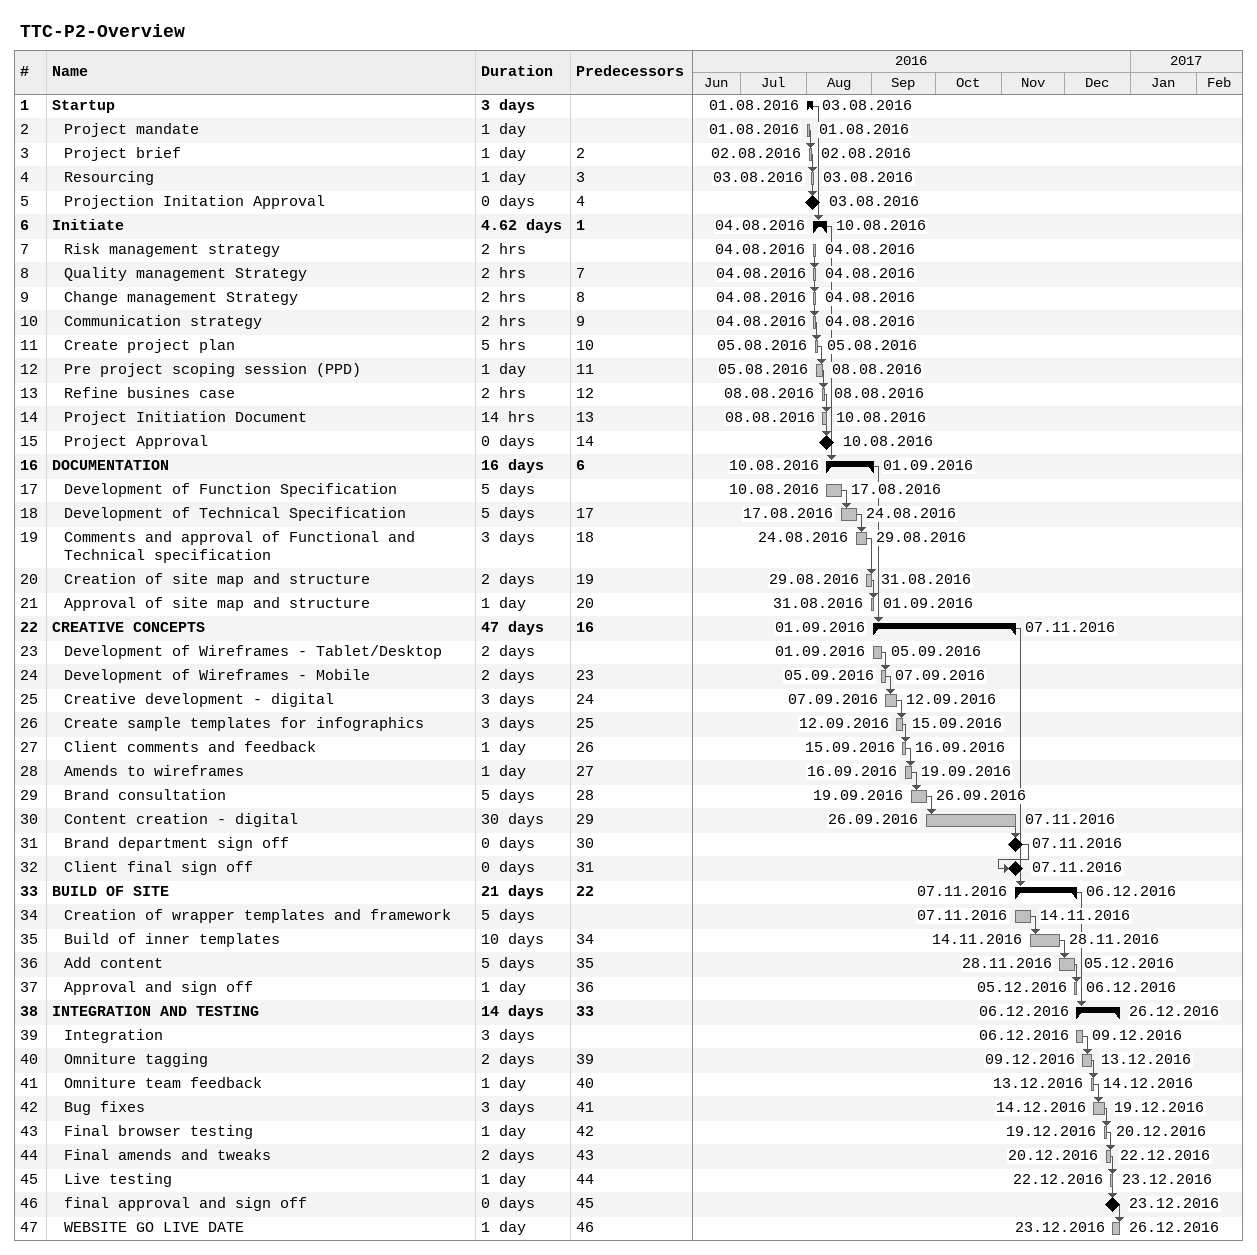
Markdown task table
TTC-P2-Overview

| ID | Level | Task | Duration | Start | Finish | Predecessors |
|---|---|---|---|---|---|---|
| 1 | 1 | **Startup** | 3d | 2016-08-01 | 2016-08-03 |  |
| 2 | 2 | Project mandate | 1d | 2016-08-01 | 2016-08-01 |  |
| 3 | 2 | Project brief | 1d | 2016-08-02 | 2016-08-02 | 2 |
| 4 | 2 | Resourcing | 1d | 2016-08-03 | 2016-08-03 | 3 |
| 5 | 2 | Projection Initation Approval | 0d | 2016-08-03 | 2016-08-03 | 4 |
| 6 | 1 | **Initiate** | 4.62d | 2016-08-04 | 2016-08-10 | 1 |
| 7 | 2 | Risk management strategy | 2h | 2016-08-04 | 2016-08-04 |  |
| 8 | 2 | Quality management Strategy | 2h | 2016-08-04 | 2016-08-04 | 7 |
| 9 | 2 | Change management Strategy | 2h | 2016-08-04 | 2016-08-04 | 8 |
| 10 | 2 | Communication strategy | 2h | 2016-08-04 | 2016-08-04 | 9 |
| 11 | 2 | Create project plan | 5h | 2016-08-05 | 2016-08-05 | 10 |
| 12 | 2 | Pre project scoping session (PPD) | 1d | 2016-08-05 | 2016-08-08 | 11 |
| 13 | 2 | Refine busines case | 2h | 2016-08-08 | 2016-08-08 | 12 |
| 14 | 2 | Project Initiation Document | 14h | 2016-08-08 | 2016-08-10 | 13 |
| 15 | 2 | Project Approval | 0d | 2016-08-10 | 2016-08-10 | 14 |
| 16 | 1 | **DOCUMENTATION** | 16d | 2016-08-10 | 2016-09-01 | 6 |
| 17 | 2 | Development of Function Specification | 5d | 2016-08-10 | 2016-08-17 |  |
| 18 | 2 | Development of Technical Specification | 5d | 2016-08-17 | 2016-08-24 | 17 |
| 19 | 2 | Comments and approval of Functional and Technical specification | 3d | 2016-08-24 | 2016-08-29 | 18 |
| 20 | 2 | Creation of site map and structure | 2d | 2016-08-29 | 2016-08-31 | 19 |
| 21 | 2 | Approval of site map and structure | 1d | 2016-08-31 | 2016-09-01 | 20 |
| 22 | 1 | **CREATIVE CONCEPTS** | 47d | 2016-09-01 | 2016-11-07 | 16 |
| 23 | 2 | Development of Wireframes - Tablet/Desktop | 2d | 2016-09-01 | 2016-09-05 |  |
| 24 | 2 | Development of Wireframes - Mobile | 2d | 2016-09-05 | 2016-09-07 | 23 |
| 25 | 2 | Creative development - digital | 3d | 2016-09-07 | 2016-09-12 | 24 |
| 26 | 2 | Create sample templates for infographics | 3d | 2016-09-12 | 2016-09-15 | 25 |
| 27 | 2 | Client comments and feedback | 1d | 2016-09-15 | 2016-09-16 | 26 |
| 28 | 2 | Amends to wireframes | 1d | 2016-09-16 | 2016-09-19 | 27 |
| 29 | 2 | Brand consultation | 5d | 2016-09-19 | 2016-09-26 | 28 |
| 30 | 2 | Content creation - digital | 30d | 2016-09-26 | 2016-11-07 | 29 |
| 31 | 2 | Brand department sign off | 0d | 2016-11-07 | 2016-11-07 | 30 |
| 32 | 2 | Client final sign off | 0d | 2016-11-07 | 2016-11-07 | 31 |
| 33 | 1 | **BUILD OF SITE** | 21d | 2016-11-07 | 2016-12-06 | 22 |
| 34 | 2 | Creation of wrapper templates and framework | 5d | 2016-11-07 | 2016-11-14 |  |
| 35 | 2 | Build of inner templates | 10d | 2016-11-14 | 2016-11-28 | 34 |
| 36 | 2 | Add content | 5d | 2016-11-28 | 2016-12-05 | 35 |
| 37 | 2 | Approval and sign off | 1d | 2016-12-05 | 2016-12-06 | 36 |
| 38 | 1 | **INTEGRATION AND TESTING** | 14d | 2016-12-06 | 2016-12-26 | 33 |
| 39 | 2 | Integration | 3d | 2016-12-06 | 2016-12-09 |  |
| 40 | 2 | Omniture tagging | 2d | 2016-12-09 | 2016-12-13 | 39 |
| 41 | 2 | Omniture team feedback | 1d | 2016-12-13 | 2016-12-14 | 40 |
| 42 | 2 | Bug fixes | 3d | 2016-12-14 | 2016-12-19 | 41 |
| 43 | 2 | Final browser testing | 1d | 2016-12-19 | 2016-12-20 | 42 |
| 44 | 2 | Final amends and tweaks | 2d | 2016-12-20 | 2016-12-22 | 43 |
| 45 | 2 | Live testing | 1d | 2016-12-22 | 2016-12-23 | 44 |
| 46 | 2 | final approval and sign off | 0d | 2016-12-23 | 2016-12-23 | 45 |
| 47 | 2 | WEBSITE GO LIVE DATE | 1d | 2016-12-23 | 2016-12-26 | 46 |
